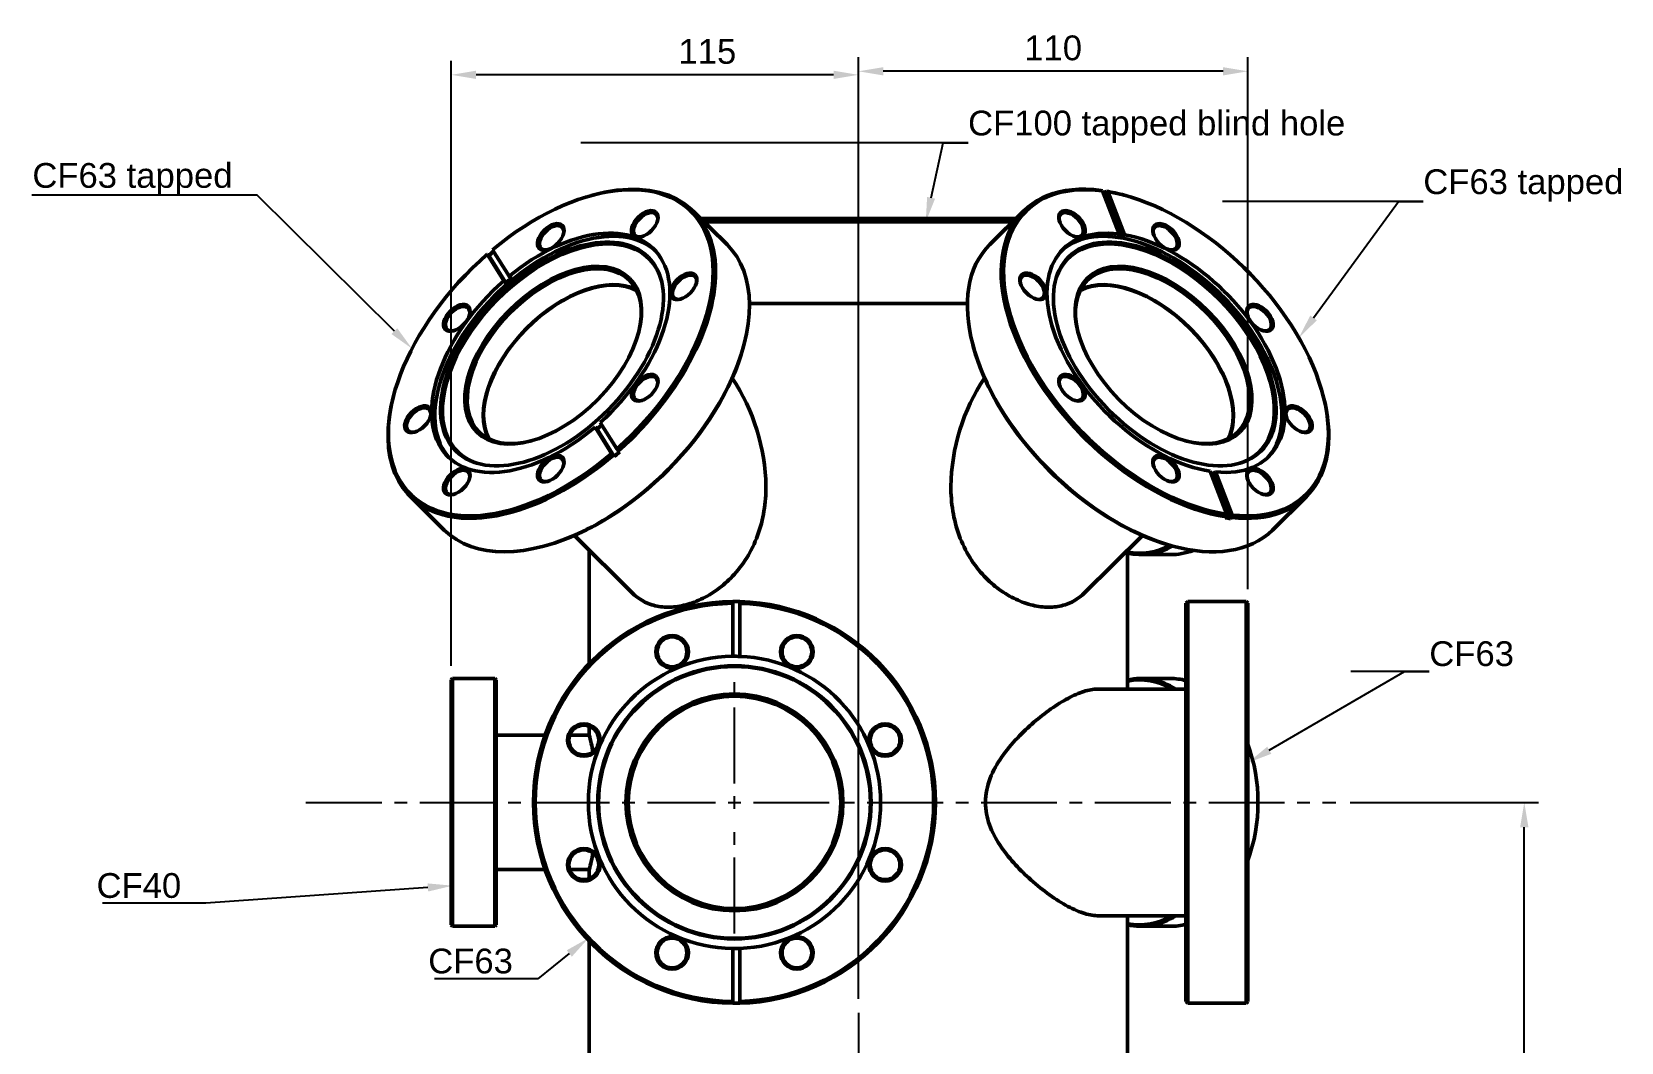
# Model space of a CAD drawing. Header units: millimetres. Extents: x 0 to 1189, y 0 to 841.
# Drawn here: x 248.7 to 473.1, y 471.7 to 614.5 of the extents above; entities that cross this region are included whole.
import ezdxf
from ezdxf import colors
from ezdxf.entities.mleader import LeaderData, LeaderLine
from ezdxf.math import Vec2, Vec3

# ---------------------------------------------------------------- set-up
doc = ezdxf.new("R2010")
doc.units = ezdxf.units.MM
doc.header["$LTSCALE"] = 0.75
doc.linetypes.add('CENTER2', pattern=[28.575, 19.05, -3.175, 3.175, -3.175])
for name, color, linetype, lineweight in [('FD_Dimensions', 7, 'Continuous', 25), ('Leaders', 7, 'Continuous', 25), ('Smart Centers', 7, 'CENTER2', 25), ('Visible', 7, 'Continuous', 50)]:
    doc.layers.add(name, color=color, linetype=linetype, lineweight=lineweight)
doc.styles.get("Standard").update_dxf_attribs({"font": 'arial.ttf'})
doc.dimstyles.new('Dim-ISO-25', dxfattribs={"dimtxt": 3.5, "dimasz": 3.5, "dimexe": 2, "dimexo": 2, "dimgap": 1.5, "dimtad": 1, "dimzin": 12, "dimdsep": 46, "dimtxsty": 'Standard', "dimcen": 0, "dimazin": 3, "dimtp": 0.1, "dimtm": 0.1, "dimtfac": 0.714, "dimtmove": 0, "dimatfit": 3, "dimfxl": 1, "dimtzin": 12, "dimarcsym": 0})

# ---------------------------------------------------------------- blocks, each defined once
blk = doc.blocks.new('*U11')
at = {"layer": 'Smart Centers', "color": 0, "ltscale": 0.75, "transparency": 16777216}
blk.add_line((0, 71.815095), (0, -75.256784), dxfattribs=at)
blk = doc.blocks.new('*D67')
at = {"layer": 'Defpoints', "color": 0, "transparency": 16777216}
for p in [(365.395283, 608.874558), (420.395283, 533.71686), (365.395283, 475.845565)]:
    blk.add_point(p, dxfattribs=at)
at = {"layer": 'FD_Dimensions', "color": 0, "lineweight": -2, "transparency": 16777216}
for p, q in [((365.395283, 477.845565), (365.395283, 610.874558)), ((420.395283, 535.71686), (420.395283, 610.874558)), ((416.895283, 608.874558), (368.895283, 608.874558))]:
    blk.add_line(p, q, dxfattribs=at)
at = {"layer": 'FD_Dimensions', "color": 0, "transparency": 16777216}
for points in [[(368.895283, 609.457891), (368.895283, 608.291225), (365.395283, 608.874558)], [(416.895283, 609.457891), (416.895283, 608.291225), (420.395283, 608.874558)]]:
    blk.add_solid(points, dxfattribs=at)
at = {"layer": 'FD_Dimensions', "color": 0, "transparency": 16777216, "insert": (392.895283, 612.161563), "char_height": 3.5, "attachment_point": 5}
blk.add_mtext('110', dxfattribs=at)
blk = doc.blocks.new('*D68')
at = {"layer": 'Defpoints', "color": 0, "transparency": 16777216}
for p in [(307.895283, 608.377098), (307.895283, 522.892971), (365.395283, 475.845565)]:
    blk.add_point(p, dxfattribs=at)
at = {"layer": 'FD_Dimensions', "color": 0, "lineweight": -2, "transparency": 16777216}
for p, q in [((307.895283, 524.892971), (307.895283, 610.377098)), ((361.895283, 608.377098), (311.395283, 608.377098)), ((365.395283, 477.845565), (365.395283, 610.377098))]:
    blk.add_line(p, q, dxfattribs=at)
at = {"layer": 'FD_Dimensions', "color": 0, "transparency": 16777216}
for points in [[(311.395283, 608.960431), (311.395283, 607.793765), (307.895283, 608.377098)], [(361.895283, 608.960431), (361.895283, 607.793765), (365.395283, 608.377098)]]:
    blk.add_solid(points, dxfattribs=at)
at = {"layer": 'FD_Dimensions', "color": 0, "transparency": 16777216, "insert": (344.066697, 611.664103), "char_height": 3.5, "attachment_point": 5}
blk.add_mtext('115', dxfattribs=at)
blk = doc.blocks.new('*U46')
at = {"layer": 'Smart Centers', "color": 0, "ltscale": 0.75, "transparency": 16777216}
for p, q in [((0, 2.678906), (0, 18.5)), ((-60.521372, 0), (-2.678906, 0)), ((2.678906, 0), (84.937644, 0)), ((0, -18.5), (0, -2.678906))]:
    blk.add_line(p, q, dxfattribs=at)
at = {"layer": 'Smart Centers', "color": 0, "linetype": 'Continuous', "ltscale": 0.75, "transparency": 16777216}
for p, q in [((-0.892969, 0), (0.892969, 0)), ((0, -0.892969), (0, 0.892969))]:
    blk.add_line(p, q, dxfattribs=at)
blk = doc.blocks.new('*D80')
at = {"layer": 'Defpoints', "color": 0, "transparency": 16777216}
for p in [(432.832926, 505.592971), (459.427821, 505.592971), (402.895283, 388.092971)]:
    blk.add_point(p, dxfattribs=at)
at = {"layer": 'FD_Dimensions', "color": 0, "lineweight": -2, "transparency": 16777216}
for p, q in [((434.832926, 505.592971), (461.427821, 505.592971)), ((459.427821, 391.592971), (459.427821, 502.092971)), ((404.895283, 388.092971), (461.427821, 388.092971))]:
    blk.add_line(p, q, dxfattribs=at)
at = {"layer": 'FD_Dimensions', "color": 0, "transparency": 16777216}
for points in [[(458.844487, 502.092971), (460.011154, 502.092971), (459.427821, 505.592971)], [(458.844487, 391.592971), (460.011154, 391.592971), (459.427821, 388.092971)]]:
    blk.add_solid(points, dxfattribs=at)
at = {"layer": 'FD_Dimensions', "color": 0, "transparency": 16777216, "insert": (456.139622, 446.842971), "char_height": 3.5, "attachment_point": 5, "rotation": 90}
blk.add_mtext('235', dxfattribs=at)

msp = doc.modelspace()

# ---------------------------------------------------------------- linework, layer by layer
at = {"layer": 'Visible'}
for p, q in [((327.6526, 591.318), (327.848, 591.372)), ((399.653, 592.0462), (399.8758, 591.9864)), ((399.8758, 591.9864), (402.2117, 585.9029)), ((400.2641, 591.791), (400.4089, 591.9344)), ((402.679, 585.5017), (400.2641, 591.791)), ((400.6317, 591.8746), (400.4089, 591.9344)), ((402.9686, 585.7885), (400.6317, 591.8746)), ((403.138, 591.318), (402.9425, 591.372)), ((342.0635, 589.1301), (346.8422, 584.3981)), ((357.4919, 588.093), (343.1109, 588.093)), ((357.4919, 588.093), (358.6688, 588.093)), ((387.6797, 588.093), (358.6688, 588.093)), ((388.727, 589.1301), (383.9484, 584.3981)), ((343.6158, 587.593), (387.1748, 587.593)), ((401.9221, 585.6162), (402.2117, 585.9029)), ((316.0844, 579.92), (313.7475, 583.6693)), ((402.9686, 585.7885), (402.679, 585.5017)), ((312.9916, 583.0253), (315.3275, 579.2776)), ((313.0585, 583.0071), (312.9916, 583.0253)), ((313.0585, 583.0071), (313.2033, 582.8637)), ((313.2033, 582.8637), (315.6171, 578.9908)), ((315.6171, 578.9908), (315.3275, 579.2776)), ((316.0844, 579.92), (316.374, 579.6332)), ((350.0045, 576.093), (380.7861, 576.093)), ((350.0045, 576.093), (380.7861, 576.093)), ((349.1713, 570.0092), (349.2234, 570.2052)), ((381.6193, 570.0092), (381.5672, 570.2052)), ((299.8033, 563.1944), (299.7512, 562.9984)), ((430.9873, 563.1944), (431.0393, 562.9984)), ((331.2885, 555.5258), (328.9516, 559.2751)), ((328.2023, 558.6206), (328.4919, 558.3338)), ((328.2023, 558.6206), (330.5382, 554.8728)), ((328.4919, 558.3338), (330.9058, 554.4609)), ((330.5382, 554.8728), (330.761, 554.6043)), ((330.9058, 554.4609), (330.761, 554.6043)), ((331.5113, 555.2572), (331.2885, 555.5258)), ((331.5113, 555.2572), (331.6561, 555.1138)), ((415.0865, 552.3718), (417.4224, 546.2883)), ((415.5462, 551.9902), (415.8358, 552.277)), ((418.1727, 546.1909), (415.8358, 552.277)), ((417.9611, 545.7009), (415.5462, 551.9902)), ((302.1324, 548.8055), (306.9111, 544.0735)), ((428.6581, 548.8055), (423.8795, 544.0735)), ((417.2107, 545.7984), (417.3555, 545.9418)), ((417.4224, 546.2883), (417.3555, 545.9418)), ((418.1059, 545.8443), (417.9611, 545.7009)), ((418.1059, 545.8443), (418.1727, 546.1909)), ((325.2833, 543.2963), (333.4924, 535.1673)), ((397.2982, 535.1673), (405.5073, 543.2963)), ((321.3221, 541.8856), (321.1266, 541.8316)), ((327.3953, 541.2049), (327.3953, 525.2116)), ((403.3953, 541.2049), (403.3953, 521.593)), ((409.4685, 541.8856), (409.664, 541.8316)), ((405.2407, 540.593), (409.448, 540.593)), ((347.6453, 533.9669), (347.6453, 533.7169)), ((347.6453, 533.7169), (347.6453, 526.229)), ((348.6453, 533.708), (348.6453, 533.9581)), ((348.6453, 526.2168), (348.6453, 533.708)), ((411.6453, 533.718), (411.8953, 533.968)), ((411.6453, 533.718), (411.6453, 477.468)), ((411.8953, 477.218), (411.8953, 533.968)), ((419.8953, 533.968), (411.8953, 533.968)), ((419.8953, 533.9669), (419.8953, 533.968)), ((420.1453, 533.9669), (419.8953, 533.9669)), ((420.1453, 533.9669), (420.1453, 477.2191)), ((420.1453, 533.9669), (420.3953, 533.7169)), ((420.3953, 477.4691), (420.3953, 533.7169)), ((307.8953, 522.893), (308.0953, 523.093)), ((308.0953, 488.093), (308.0953, 523.093)), ((314.0453, 523.093), (308.0953, 523.093)), ((314.0453, 523.093), (314.0453, 488.093)), ((314.2453, 522.893), (314.0453, 523.093)), ((405.2407, 523.093), (409.448, 523.093)), ((307.8953, 522.893), (307.8953, 488.293)), ((314.2453, 488.293), (314.2453, 522.893)), ((399.1258, 521.593), (411.6453, 521.593)), ((327.3953, 516.3571), (327.3953, 515.093)), ((314.2453, 515.093), (321.1578, 515.093)), ((324.6391, 515.093), (327.3953, 515.093)), ((314.2453, 496.093), (321.1578, 496.093)), ((324.6391, 496.093), (327.3953, 496.093)), ((327.3953, 496.093), (327.3953, 494.8289)), ((399.1258, 489.593), (411.6453, 489.593)), ((403.3953, 489.593), (403.3953, 455.3973)), ((307.8953, 488.293), (308.0953, 488.093)), ((314.0453, 488.093), (308.0953, 488.093)), ((314.2453, 488.293), (314.0453, 488.093)), ((405.2407, 488.093), (409.448, 488.093)), ((327.3953, 485.9743), (327.3953, 458.843)), ((347.6453, 484.957), (347.6453, 477.4691)), ((348.6453, 477.478), (348.6453, 484.9691)), ((347.6453, 477.4691), (347.6453, 477.2191)), ((348.6453, 477.2279), (348.6453, 477.478)), ((411.6453, 477.468), (411.8953, 477.218)), ((419.8953, 477.218), (411.8953, 477.218)), ((419.8953, 477.2191), (419.8953, 477.218)), ((419.8953, 477.2191), (420.1453, 477.2191)), ((420.3953, 477.4691), (420.1453, 477.2191))]:
    msp.add_line(p, q, dxfattribs=at)
at = {"layer": 'Visible', "extrusion": (0, 0, -1)}
for centre, radius in [((-339.084, 526.8653), 2.3), ((-356.7066, 526.8653), 2.3), ((-347.8953, 505.593), 19.3), ((-347.8953, 505.593), 19.1908), ((-347.8953, 505.593), 15.325), ((-347.8953, 505.593), 15), ((-326.623, 514.4043), 2.3), ((-369.1676, 514.4043), 2.3), ((-326.623, 496.7817), 2.3), ((-369.1676, 496.7817), 2.3), ((-339.084, 484.3206), 2.3), ((-356.7066, 484.3206), 2.3)]:
    msp.add_circle(centre, radius, dxfattribs=at)
at = {"layer": 'Visible'}
for centre, radius in [((339.084, 526.8653), 2.1), ((356.7066, 526.8653), 2.1), ((347.8953, 505.593), 15.075), ((326.623, 514.4043), 2.1), ((369.1676, 514.4043), 2.1), ((326.623, 496.7817), 2.1), ((369.1676, 496.7817), 2.1), ((339.084, 484.3206), 2.1), ((356.7066, 484.3206), 2.1)]:
    msp.add_circle(centre, radius, dxfattribs=at)
for centre, radius, start, end in [((323.72, 549.7425), 28.6236, 0.970468, 33.506204), ((407.0277, 549.7567), 28.5804, 146.469925, 179.056536), ((347.8953, 505.593), 28.125, 90.509303, 269.490697), ((347.8953, 505.593), 28.375, 88.485398, 90.504815), ((347.8953, 505.593), 28.125, 271.528069, 88.471931), ((286.1018, 504.7518), 42.5686, 10.825526, 14.059472), ((286.1018, 506.4341), 42.5686, 345.940528, 349.174474), ((347.8953, 505.593), 20.6375, 269.305909, 272.08268)]:
    msp.add_arc(centre, radius, start, end, dxfattribs=at)
at = {"layer": 'Visible', "extrusion": (0, 0, -1)}
for radius, start, end in [(28.375, 270.504815, 89.495185), (28.375, 91.514602, 268.485398), (20.6375, 270.694091, 89.305909), (20.6375, 89.305909, 92.08268), (20.6375, 92.08268, 267.91732), (28.375, 268.485398, 270.504815)]:
    msp.add_arc((-347.8953, 505.593), radius, start, end, dxfattribs=at)
at = {"layer": 'Visible'}
for centre, major_axis, ratio, start_param, end_param in [((321.9532, 569.1112), (19.7896, 19.9846), 0.57922797, 4.60248912, 7.69074211), ((408.8374, 569.1112), (-19.7896, 19.9846), 0.57922797, -0.63993946, 2.48387518), ((408.5478, 568.8244), (-19.9656, 20.1623), 0.57922797, -0.67526327, -0.6597776), ((408.8374, 569.1112), (-19.7896, 19.9846), 0.57922797, 2.51943401, 5.60768701), ((335.3409, 587.2009), (1.4776, 1.4922), 0.57922797, -0.74420258, 3.88579523), ((395.4497, 587.2009), (-1.4776, 1.4922), 0.57922797, 2.39739007, 7.02738789), ((322.069, 585.3572), (1.4776, 1.4922), 0.57922797, -0.74420258, 3.88579523), ((408.7215, 585.3572), (-1.4776, 1.4922), 0.57922797, 2.39739007, 7.02738789), ((326.8766, 564.2358), (19.9656, 20.1623), 0.57922797, 3.14159265, 6.28318531), ((403.9139, 564.2358), (-19.9656, 20.1623), 0.57922797, 0, 3.14159265), ((321.9532, 569.1112), (19.7896, 19.9846), 0.57922797, 1.44311564, 4.56693028), ((322.4455, 568.6237), (10.6072, 10.7118), 0.57922797, -0.78212324, 3.9237159), ((322.2428, 568.8244), (19.9656, 20.1623), 0.57922797, 1.41116912, 1.44303732), ((408.345, 568.6237), (-10.6072, 10.7118), 0.57922797, 2.35946941, 7.06530855), ((340.8382, 578.3806), (1.4776, 1.4922), 0.57922797, -0.74420258, 3.88579523), ((389.9523, 578.3806), (-1.4776, 1.4922), 0.57922797, 2.39739007, 7.02738789), ((308.7972, 573.9297), (1.4776, 1.4922), 0.57922797, -0.74420258, 3.88579523), ((421.9934, 573.9297), (-1.4776, 1.4922), 0.57922797, 2.39739007, 7.02738789), ((335.3409, 564.0633), (1.4776, 1.4922), 0.57922797, -0.74420258, 3.88579523), ((395.4497, 564.0633), (-1.4776, 1.4922), 0.57922797, 2.39739007, 7.02738789), ((303.2998, 559.6123), (1.4776, 1.4922), 0.57922797, -0.74420258, 3.88579523), ((427.4907, 559.6123), (-1.4776, 1.4922), 0.57922797, 2.39739007, 7.02738789), ((322.2428, 568.8244), (14.5212, 14.6643), 0.57922797, 4.56370512, 4.60752413), ((322.069, 552.6357), (1.4776, 1.4922), 0.57922797, -0.74420258, 3.88579523), ((408.7215, 552.6357), (-1.4776, 1.4922), 0.57922797, 2.39739007, 7.02738789), ((308.7972, 550.7921), (1.4776, 1.4922), 0.57922797, -0.74420258, 3.88579523), ((421.9934, 550.7921), (-1.4776, 1.4922), 0.57922797, 2.39739007, 7.02738789), ((408.5478, 568.8244), (-14.5212, 14.6643), 0.57922797, 2.50781867, 2.5291138), ((405.0993, 558.093), (0, 17.3), 0.70710678, 3.00183848, 3.50161735), ((409.448, 558.093), (0, 17.5), 0.70710678, 3.14159265, 3.40494034), ((405.0993, 505.593), (0, 17.3), 0.70710678, -0.39014088, 0.13975417), ((409.448, 505.593), (0, 17.5), 0.70710678, -0.17851098, 0), ((409.448, 505.593), (0, 17.5), 0.70710678, 4.22738093, 5.19739703), ((405.0993, 505.593), (0, 17.3), 0.70710678, 3.00183848, 3.53173353), ((409.448, 505.593), (0, 17.5), 0.70710678, 3.14159265, 3.32010364)]:
    msp.add_ellipse(centre, major_axis=major_axis, ratio=ratio, start_param=start_param, end_param=end_param, dxfattribs=at)
at = {"layer": 'Visible', "extrusion": (0, 0, -1)}
for centre, major_axis, ratio, start_param, end_param in [((322.098, 568.9678), (19.9656, 20.1623), 0.57922797, -0.79030054, 1.68093122), ((408.6926, 568.9678), (-19.9656, 20.1623), 0.57922797, 3.79923181, 6.92320309), ((408.6926, 568.9678), (-19.9656, 20.1623), 0.57922797, 0.67526327, 0.79030054), ((395.5656, 587.3156), (-1.6184, 1.6343), 0.57922797, 3.14159265, 9.42477796), ((322.4089, 568.6599), (14.5212, 14.6643), 0.57922797, 3.16842331, 6.25635465), ((321.9532, 569.1112), (14.5212, 14.6643), 0.57922797, -1.39787702, 1.6710164), ((408.8374, 569.1112), (-14.5212, 14.6643), 0.57922797, 3.80253529, 6.91989961), ((408.6636, 568.9391), (-13.5801, 13.7139), 0.57922797, 3.14159265, 9.42477796), ((408.3816, 568.6599), (-14.5212, 14.6643), 0.57922797, 0.02683066, 3.114762), ((408.8374, 585.472), (-1.6184, 1.6343), 0.57922797, 3.14159265, 9.42477796), ((322.3007, 568.7671), (13.5033, 13.6363), 0.57922797, 2.89060567, 6.53417229), ((408.4898, 568.7671), (-13.5033, 13.6363), 0.57922797, -0.25098699, 3.39257964), ((408.5478, 568.8244), (-14.5212, 14.6643), 0.57922797, 0.6367143, 0.68517809), ((408.8374, 569.1112), (-14.5212, 14.6643), 0.57922797, 0.68517809, 3.75407151), ((408.4898, 568.7671), (-10.7832, 10.8894), 0.57922797, 3.14159265, 9.42477796), ((321.9532, 569.1112), (14.5212, 14.6643), 0.57922797, 1.71948019, 4.83684451), ((324.7045, 566.3867), (10.6072, 10.7118), 0.57922797, 3.32465627, 6.10012169), ((324.7045, 566.3867), (10.5545, 10.6585), 0.57922797, 3.31166555, 6.11311241), ((322.2428, 568.8244), (14.5212, 14.6643), 0.57922797, -1.4463408, -1.39787702), ((390.0682, 578.4953), (-1.6184, 1.6343), 0.57922797, 3.14159265, 9.42477796), ((406.086, 566.3867), (-10.5545, 10.6585), 0.57922797, 0.17007289, 2.97151976), ((406.086, 566.3867), (-10.6072, 10.7118), 0.57922797, 0.18306361, 2.95852904), ((422.1092, 574.0444), (-1.6184, 1.6343), 0.57922797, 3.14159265, 9.42477796), ((327.0214, 564.0924), (19.7896, 19.9846), 0.57922797, 0.79030054, 2.35129211), ((403.7691, 564.0924), (-19.7896, 19.9846), 0.57922797, 3.9318932, 5.49288477), ((395.5656, 564.178), (-1.6184, 1.6343), 0.57922797, 3.14159265, 9.42477796), ((322.098, 568.9678), (19.9656, 20.1623), 0.57922797, 1.71617671, 3.9318932), ((408.6926, 568.9678), (-19.9656, 20.1623), 0.57922797, 2.35129211, 3.76398633), ((427.6066, 559.7271), (-1.6184, 1.6343), 0.57922797, 3.14159265, 9.42477796), ((322.2428, 568.8244), (19.9656, 20.1623), 0.57922797, 1.68093122, 1.71617671), ((408.8374, 552.7505), (-1.6184, 1.6343), 0.57922797, 3.14159265, 9.42477796), ((422.1092, 550.9068), (-1.6184, 1.6343), 0.57922797, 3.14159265, 9.42477796), ((408.5478, 568.8244), (-19.9656, 20.1623), 0.57922797, 3.76398633, 3.79923181), ((405.2407, 558.093), (0, 17.5), 0.70710678, 2.76737037, 3.29128736), ((405.2407, 505.593), (0, 17.5), 0.70710678, -0.14969471, 0.41705529), ((405.2407, 505.593), (0, 17.5), 0.70710678, 2.72453736, 3.29128736)]:
    msp.add_ellipse(centre, major_axis=major_axis, ratio=ratio, start_param=start_param, end_param=end_param, dxfattribs=at)
for centre, major_axis in [((335.225, 587.3156), (1.6184, 1.6343)), ((322.127, 568.9391), (13.5801, 13.7139)), ((321.9532, 585.472), (1.6184, 1.6343)), ((322.3007, 568.7671), (10.7832, 10.8894)), ((340.7224, 578.4953), (1.6184, 1.6343)), ((308.6814, 574.0444), (1.6184, 1.6343)), ((335.225, 564.178), (1.6184, 1.6343)), ((303.184, 559.7271), (1.6184, 1.6343)), ((321.9532, 552.7505), (1.6184, 1.6343)), ((308.6814, 550.9068), (1.6184, 1.6343))]:
    msp.add_ellipse(centre, major_axis=major_axis, ratio=0.57922797, dxfattribs=at)
at = {"layer": 'Visible'}
for points, knots in [([(357.4919, 588.093), (357.5061, 588.0667), (357.5222, 588.0416), (357.5867, 587.9571), (357.6527, 587.8985), (357.7767, 587.8369), (357.8221, 587.8206), (357.9183, 587.7986), (357.9692, 587.793), (358.0725, 587.793), (358.1256, 587.7986), (358.2306, 587.8206), (358.2825, 587.8369), (358.431, 587.8985), (358.5203, 587.9571), (358.6182, 588.0416), (358.6442, 588.0667), (358.6688, 588.093)], [-0.431152527, -0.431152527, -0.431152527, -0.431152527, -0.406701698, -0.406701698, -0.343481605, -0.343481605, -0.311871558, -0.311871558, -0.280261512, -0.280261512, -0.248651465, -0.248651465, -0.217041419, -0.217041419, -0.153821326, -0.153821326, -0.129370496, -0.129370496, -0.129370496, -0.129370496]), ([(352.3369, 550.2273), (352.3369, 549.0975), (352.2522, 547.9226), (351.8683, 545.5841), (351.5687, 544.4205), (350.7532, 542.1988), (350.2364, 541.1384), (349.0311, 539.1956), (348.3429, 538.3131), (346.9691, 536.8638), (346.256, 536.2333), (344.7488, 535.1316), (343.955, 534.66), (342.3555, 533.9072), (341.5486, 533.6251), (339.9854, 533.2557), (339.2292, 533.1685), (337.8212, 533.1685), (337.1218, 533.2557), (335.7914, 533.6251), (335.1605, 533.9072), (334.195, 534.5368), (333.8305, 534.833), (333.4925, 535.1674)], [0, 0, 0, 0, 0.67785583, 0.67785583, 1.35571166, 1.35571166, 2.03356749, 2.03356749, 2.71142332, 2.71142332, 3.30878443, 3.30878443, 3.90614555, 3.90614555, 4.50350666, 4.50350666, 5.10086778, 5.10086778, 5.69822889, 5.69822889, 6.29559001, 6.29559001, 6.69737153, 6.69737153, 6.69737153, 6.69737153]), ([(397.298, 535.1674), (396.9601, 534.833), (396.5956, 534.5368), (395.63, 533.9072), (394.9991, 533.6251), (393.6688, 533.2557), (392.9693, 533.1685), (391.5613, 533.1685), (390.8051, 533.2557), (389.242, 533.6251), (388.4351, 533.9072), (386.8355, 534.66), (386.0418, 535.1316), (384.5345, 536.2333), (383.8215, 536.8638), (382.4476, 538.3131), (381.7595, 539.1956), (380.5542, 541.1384), (380.0373, 542.1988), (379.2218, 544.4205), (378.9222, 545.5841), (378.5384, 547.9226), (378.4537, 549.0975), (378.4537, 550.2273)], [15.08902708, 15.08902708, 15.08902708, 15.08902708, 15.4908086, 15.4908086, 16.08816971, 16.08816971, 16.68553083, 16.68553083, 17.28289194, 17.28289194, 17.88025306, 17.88025306, 18.47761417, 18.47761417, 19.07497529, 19.07497529, 19.75283112, 19.75283112, 20.43068695, 20.43068695, 21.10854278, 21.10854278, 21.78639861, 21.78639861, 21.78639861, 21.78639861]), ([(383.3327, 505.593), (383.3327, 506.7974), (383.5863, 507.9298), (384.418, 510.0722), (384.9952, 511.0824), (386.3211, 512.9833), (387.0693, 513.8721), (388.611, 515.5052), (389.4046, 516.2489), (390.9509, 517.5784), (391.7681, 518.2164), (393.4009, 519.3628), (394.2164, 519.8714), (395.7822, 520.7086), (396.5331, 521.0375), (397.9217, 521.4798), (398.5594, 521.593), (399.1258, 521.593)], [0, 0, 0, 0, 0.72266768, 0.72266768, 1.44533536, 1.44533536, 2.16800304, 2.16800304, 2.89067072, 2.89067072, 3.62864657, 3.62864657, 4.36662241, 4.36662241, 5.10459826, 5.10459826, 5.84257411, 5.84257411, 5.84257411, 5.84257411]), ([(399.1258, 489.593), (398.5157, 489.593), (397.8263, 489.724), (396.3223, 490.231), (395.5077, 490.6064), (393.8096, 491.5588), (392.9255, 492.1358), (391.1596, 493.4366), (390.2781, 494.1603), (388.7436, 495.5621), (388.0236, 496.2758), (386.6326, 497.8339), (385.9616, 498.6778), (384.7811, 500.4755), (384.2719, 501.4288), (383.547, 503.436), (383.3327, 504.4903), (383.3327, 505.593)], [15.74931706, 15.74931706, 15.74931706, 15.74931706, 16.54418139, 16.54418139, 17.33904573, 17.33904573, 18.13391006, 18.13391006, 18.9287744, 18.9287744, 19.59036284, 19.59036284, 20.25195128, 20.25195128, 20.91353972, 20.91353972, 21.57512817, 21.57512817, 21.57512817, 21.57512817])]:
    msp.add_open_spline(points, degree=3, knots=knots, dxfattribs=at)

# ---------------------------------------------------------------- block references
at = {"layer": 'Smart Centers', "ltscale": 0.75}
for name, p in [('*U46', (347.8953, 505.593)), ('*U11', (365.3953, 404.0305))]:
    msp.add_blockref(name, p, dxfattribs=at)

# ---------------------------------------------------------------- dimensions: what is measured, and where the dimension line sits
at = {"layer": 'FD_Dimensions'}
dim = msp.add_linear_dim(base=(307.8953, 608.3771), p1=(365.3953, 475.8456), p2=(307.8953, 522.893), dimstyle='Dim-ISO-25', override={"dimlfac": 2}, dxfattribs=at)
dim.commit()
dim.dimension.update_dxf_attribs({"geometry": '*D68', "text_midpoint": (344.0667, 608.3771), "dimtype": 160})
dim = msp.add_linear_dim(base=(365.3953, 608.8746), p1=(420.3953, 533.7169), p2=(365.3953, 475.8456), angle=180, dimstyle='Dim-ISO-25', override={"dimlfac": 2}, dxfattribs=at)
dim.commit()
dim.dimension.update_dxf_attribs({"geometry": '*D67', "text_midpoint": (392.8953, 608.8746), "dimtype": 160})
dim = msp.add_linear_dim(base=(459.4278, 505.593), p1=(402.8953, 388.093), p2=(432.8329, 505.593), angle=90, dimstyle='Dim-ISO-25', override={"dimlfac": 2}, dxfattribs=at)
dim.commit()
dim.dimension.update_dxf_attribs({"geometry": '*D80', "text_midpoint": (456.1396, 446.843)})

# ---------------------------------------------------------------- leaders
at = {"layer": 'Leaders'}
ml = msp.add_multileader_mtext('Standard', dxfattribs=at)
ml.set_content('CF100 tapped blind hole', color=256)
ml.set_leader_properties()
ml.build(insert=Vec2(0, 0))
ml.multileader.update_dxf_attribs({"text_left_attachment_type": 5, "text_right_attachment_type": 5, "dogleg_length": 3.5, "arrow_head_size": 3.5})
ctx = ml.context
ctx.base_point, ctx.char_height, ctx.arrow_head_size, ctx.landing_gap_size, ctx.plane_origin = Vec3(380.8831, 598.7832), 3.5, 3.5, 0, Vec3(374.9055, 587.843)
ctx.left_attachment, ctx.right_attachment = 5, 5
notes = []
notes.append((ctx, [(0, (1, 1, 0), (377.3831, 598.7832), (1, 0), 3.5, [(0, [(374.9055, 587.593)], 0, [])])]))
ctx.mtext.insert, ctx.mtext.flow_direction = Vec3(380.8831, 603.3146), 5
ml = msp.add_multileader_mtext('Standard', dxfattribs=at)
ml.set_content('CF63 tapped', color=256)
ml.set_leader_properties()
ml.build(insert=Vec2(0, 0))
ml.multileader.update_dxf_attribs({"text_left_attachment_type": 5, "text_right_attachment_type": 5, "dogleg_length": 3.5, "arrow_head_size": 3.5})
ctx = ml.context
ctx.base_point, ctx.char_height, ctx.arrow_head_size, ctx.landing_gap_size, ctx.plane_origin = Vec3(249.3383, 591.3855), 3.5, 3.5, 0, Vec3(302.3606, 569.9437)
ctx.left_attachment, ctx.right_attachment, ctx.text_align_type = 5, 5, 2
notes.append((ctx, [(0, (1, 1, 0), (280.5112, 591.3855), (-1, 0), 3.5, [(0, [(302.3606, 569.6937)], 0, [])])]))
ctx.mtext.insert, ctx.mtext.alignment, ctx.mtext.flow_direction = Vec3(277.0112, 595.9169), 3, 5
ml = msp.add_multileader_mtext('Standard', dxfattribs=at)
ml.set_content('CF63 tapped', color=256)
ml.set_leader_properties()
ml.build(insert=Vec2(0, 0))
ml.multileader.update_dxf_attribs({"text_left_attachment_type": 5, "text_right_attachment_type": 5, "dogleg_length": 3.5, "arrow_head_size": 3.5})
ctx = ml.context
ctx.base_point, ctx.char_height, ctx.arrow_head_size, ctx.landing_gap_size, ctx.plane_origin = Vec3(445.1664, 590.4965), 3.5, 3.5, 0, Vec3(427.6013, 571.4627)
ctx.left_attachment, ctx.right_attachment = 5, 5
notes.append((ctx, [(0, (1, 1, 0), (441.6664, 590.4965), (1, 0), 3.5, [(0, [(427.6013, 571.2127)], 0, [])])]))
ctx.mtext.insert, ctx.mtext.flow_direction = Vec3(445.1664, 595.0279), 5
ml = msp.add_multileader_mtext('Standard', dxfattribs=at)
ml.set_content('CF63', color=256)
ml.set_leader_properties()
ml.build(insert=Vec2(0, 0))
ml.multileader.update_dxf_attribs({"text_left_attachment_type": 5, "text_right_attachment_type": 5, "dogleg_length": 3.5, "arrow_head_size": 3.5})
ctx = ml.context
ctx.base_point, ctx.char_height, ctx.arrow_head_size, ctx.landing_gap_size, ctx.plane_origin = Vec3(446.0173, 524.0972), 3.5, 3.5, 0, Vec3(420.3953, 510.9453)
ctx.left_attachment, ctx.right_attachment = 5, 5
notes.append((ctx, [(0, (1, 1, 0), (442.5173, 524.0972), (1, 0), 3.5, [(0, [(420.3953, 511.1953)], 0, [])])]))
ctx.mtext.insert, ctx.mtext.flow_direction = Vec3(446.0173, 528.3569), 5
ml = msp.add_multileader_mtext('Standard', dxfattribs=at)
ml.set_content('CF40', color=256)
ml.set_leader_properties()
ml.build(insert=Vec2(0, 0))
ml.multileader.update_dxf_attribs({"text_left_attachment_type": 5, "text_right_attachment_type": 5, "dogleg_length": 3.5, "arrow_head_size": 3.5})
ctx = ml.context
ctx.base_point, ctx.char_height, ctx.arrow_head_size, ctx.landing_gap_size, ctx.plane_origin = Vec3(258.2838, 491.3462), 3.5, 3.5, 0, Vec3(308.0953, 493.5774)
ctx.left_attachment, ctx.right_attachment, ctx.text_align_type = 5, 5, 2
notes.append((ctx, [(0, (1, 1, 0), (273.2627, 491.3462), (-1, 0), 3.5, [(0, [(308.0953, 493.8274)], 0, [])])]))
ctx.mtext.insert, ctx.mtext.alignment, ctx.mtext.flow_direction = Vec3(269.7627, 495.6059), 3, 5
ml = msp.add_multileader_mtext('Standard', dxfattribs=at)
ml.set_content('CF63', color=256)
ml.set_leader_properties()
ml.build(insert=Vec2(0, 0))
ml.multileader.update_dxf_attribs({"text_left_attachment_type": 5, "text_right_attachment_type": 5, "dogleg_length": 3.5, "arrow_head_size": 3.5})
ctx = ml.context
ctx.base_point, ctx.char_height, ctx.arrow_head_size, ctx.landing_gap_size, ctx.plane_origin = Vec3(305.1121, 480.6785), 3.5, 3.5, 0, Vec3(327.3006, 486.189)
ctx.left_attachment, ctx.right_attachment, ctx.text_align_type = 5, 5, 2
notes.append((ctx, [(0, (1, 1, 0), (320.1029, 480.6785), (-1, 0), 3.5, [(0, [(327.3006, 486.439)], 0, [])])]))
ctx.mtext.insert, ctx.mtext.alignment, ctx.mtext.flow_direction = Vec3(316.6029, 484.9382), 3, 5
for ctx, leaders in notes:
    for number, flags, end, landing, length, lines in leaders:
        leader = LeaderData()
        leader.index, (leader.has_last_leader_line, leader.has_dogleg_vector, leader.attachment_direction) = number, flags
        leader.last_leader_point, leader.dogleg_vector, leader.dogleg_length = Vec3(end), Vec3(landing), length
        for number, points, colour, breaks in lines:
            line = LeaderLine()
            line.index, line.vertices, line.color, line.breaks = number, Vec3.list(points), colors.encode_raw_color(colour), breaks
            leader.lines.append(line)
        ctx.leaders.append(leader)

doc.saveas('drawing.dxf')
